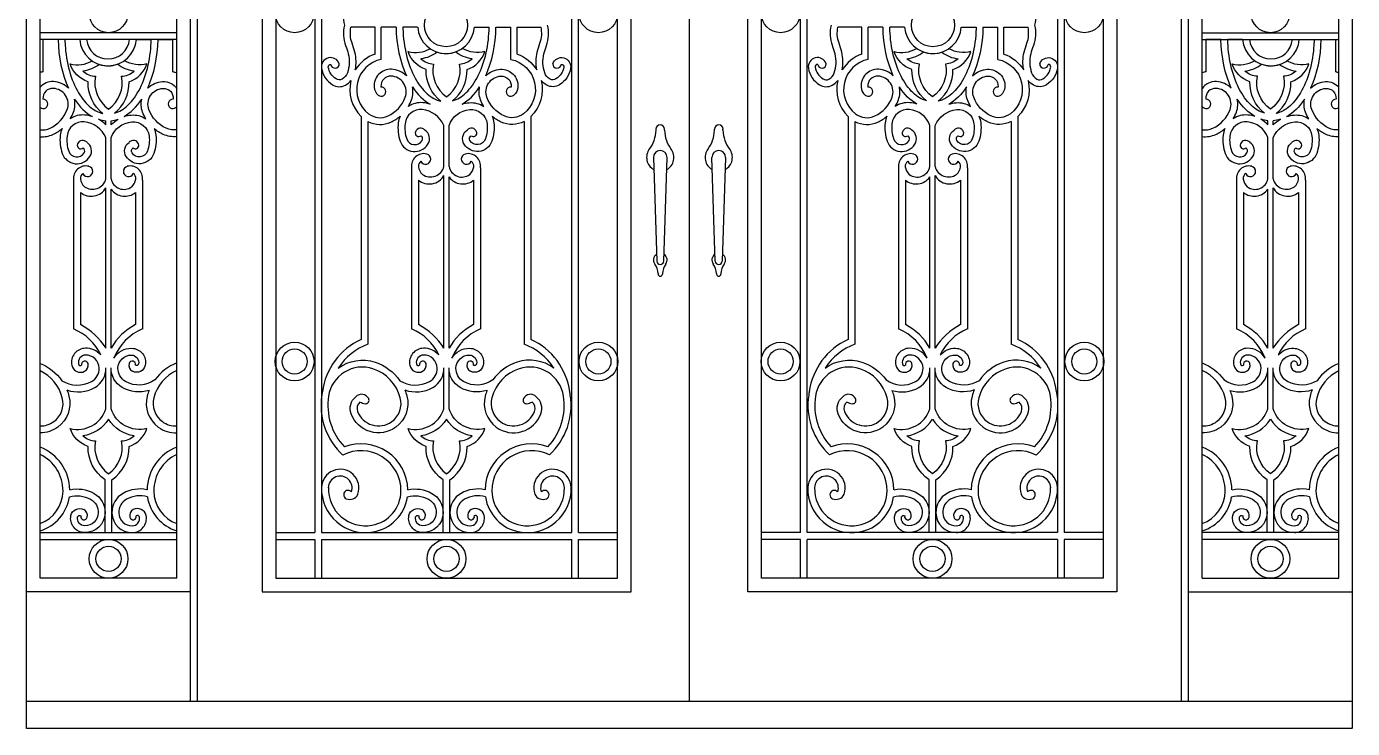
# Model space of a CAD drawing. Header units: millimetres. Extents: x 0 to 2464, y 0 to 2807.
# Drawn here: x 0 to 2464, y 0 to 1305 of the extents above; entities that cross this region are included whole.
import ezdxf

# ---------------------------------------------------------------- set-up
doc = ezdxf.new("R2010")
doc.units = ezdxf.units.MM
for name, color, linetype in [('ceco.net 114 door frame', 7, 'Continuous'), ('ceco.net 114 door locks', 7, 'Continuous'), ('ceco.net 114 door wrought iron', 9, 'Continuous')]:
    doc.layers.add(name, color=color, linetype=linetype)

msp = doc.modelspace()

# ---------------------------------------------------------------- linework, layer by layer
at = {"layer": 'ceco.net 114 door frame'}
for p, q in [((1231.9, 50.8), (1231.9, 2489.2)), ((0, 0), (0, 2342.6)), ((1123.3, 254), (1123.3, 2364.5)), ((1340.5, 254), (1340.5, 2364.5)), ((2463.8, 0), (2463.8, 2342.6)), ((25.4, 279.4), (25.4, 2331.1)), ((1097.9, 279.4), (1097.9, 2336.8)), ((1365.9, 279.4), (1365.9, 2336.8)), ((2438.4, 279.4), (2438.4, 2331.1)), ((279.4, 279.4), (279.4, 2209.9)), ((304.8, 50.8), (304.8, 2197.1)), ((2159, 50.8), (2159, 2197.1)), ((2184.4, 279.4), (2184.4, 2209.9)), ((317.5, 50.8), (317.5, 2190.7)), ((2146.3, 50.8), (2146.3, 2190.7)), ((438.1, 2127.9), (438.1, 254)), ((2025.7, 2127.9), (2025.7, 254)), ((463.5, 2114.2), (463.5, 279.4)), ((2000.3, 2114.2), (2000.3, 279.4)), ((279.4, 279.4), (25.4, 279.4)), ((463.5, 279.4), (1097.9, 279.4)), ((2000.3, 279.4), (1365.9, 279.4)), ((2184.4, 279.4), (2438.4, 279.4)), ((304.8, 254), (0, 254)), ((438.1, 254), (1123.3, 254)), ((2025.7, 254), (1340.5, 254)), ((2159, 254), (2463.8, 254)), ((0, 50.8), (2462.9, 50.8)), ((2462.9, 0), (0, 0))]:
    msp.add_line(p, q, dxfattribs=at)
at = {"layer": 'ceco.net 114 door locks'}
for p, q in [((1169.7, 1112.3), (1169.7, 1114)), ((1185.6, 1112.3), (1185.6, 1114)), ((1278.2, 1112.3), (1278.2, 1114)), ((1294.1, 1112.3), (1294.1, 1114)), ((1164.9, 1061.5), (1171.3, 868.9)), ((1184, 868.9), (1190.3, 1061.5)), ((1279.8, 868.9), (1273.5, 1061.5)), ((1298.9, 1061.5), (1292.5, 868.9)), ((1173.6, 845.6), (1173.6, 844.7)), ((1181.6, 845.6), (1181.6, 844.7)), ((1282.2, 845.6), (1282.2, 844.7)), ((1290.2, 845.6), (1290.2, 844.7))]:
    msp.add_line(p, q, dxfattribs=at)
for centre, radius, start, end in [((1109, 1113.4), 60.7, 322.462, 358.9128), ((1177.6, 1114), 7.96, 0, 180), ((1246.2, 1113.4), 60.7, 181.0872, 217.538), ((1217.6, 1113.4), 60.7, 322.462, 358.9128), ((1286.2, 1114), 7.96, 0, 180), ((1354.8, 1113.4), 60.7, 181.0872, 217.538), ((1177.6, 1061.5), 25.4, 141.8988, 241.907), ((1177.6, 1061.5), 12.7, 0, 180), ((1177.6, 1061.5), 25.4, 298.093, 38.1012), ((1286.2, 1061.5), 25.4, 141.8988, 241.907), ((1286.2, 1061.5), 12.7, 360, 180), ((1286.2, 1061.5), 25.4, 298.093, 38.1012), ((1177.6, 871), 12.7, 122.2205, 218.1012), ((1143.3, 845), 30.3, 1.0872, 37.538), ((1177.6, 868.9), 6.35, 180, 0), ((1211.9, 845), 30.3, 142.462, 178.9128), ((1177.6, 871), 12.7, 321.8988, 57.7795), ((1286.2, 871), 12.7, 122.2205, 218.1012), ((1251.9, 845), 30.3, 1.0872, 37.538), ((1286.2, 868.9), 6.35, 180, 0), ((1320.5, 845), 30.3, 142.462, 178.9128), ((1286.2, 871), 12.7, 321.8988, 57.7795), ((1177.6, 844.7), 3.98, 180, 0), ((1286.2, 844.7), 3.98, 180, 0)]:
    msp.add_arc(centre, radius, start, end, dxfattribs=at)
at = {"layer": 'ceco.net 114 door wrought iron'}
for p, q in [((1025.9, 364.1), (1025.9, 2242.1)), ((1437.9, 364.1), (1437.9, 2242.1)), ((1013.2, 364.1), (1013.2, 2240)), ((1450.6, 364.1), (1450.6, 2240)), ((535.5, 2059.4), (535.5, 364.1)), ((548.2, 2067.2), (548.2, 364.1)), ((1915.6, 2067.2), (1915.6, 364.1)), ((1928.3, 2059.4), (1928.3, 364.1)), ((279.4, 1293.5), (25.4, 1293.5)), ((647.6, 1303.7), (602.9, 1303.7)), ((647.6, 1253.8), (647.6, 1303.7)), ((659.1, 1243.8), (659.1, 1303.7)), ((686.7, 1303.7), (659.1, 1303.7)), ((726.8, 1303.7), (699.4, 1303.7)), ((832.2, 1303.7), (859.7, 1303.7)), ((872.4, 1303.7), (899.9, 1303.7)), ((899.9, 1243.8), (899.9, 1303.7)), ((911.4, 1253.8), (911.4, 1303.7)), ((911.4, 1303.7), (956.1, 1303.7)), ((1552.4, 1303.7), (1507.7, 1303.7)), ((1552.4, 1253.8), (1552.4, 1303.7)), ((1563.9, 1243.8), (1563.9, 1303.7)), ((1591.4, 1303.7), (1563.9, 1303.7)), ((1631.6, 1303.7), (1604.1, 1303.7)), ((1737, 1303.7), (1764.4, 1303.7)), ((1777.1, 1303.7), (1804.7, 1303.7)), ((1804.7, 1243.8), (1804.7, 1303.7)), ((1816.2, 1253.8), (1816.2, 1303.7)), ((1816.2, 1303.7), (1860.9, 1303.7)), ((2184.4, 1293.5), (2438.4, 1293.5)), ((279.4, 1280.8), (25.4, 1280.8)), ((31.1, 1221), (31.1, 1280.8)), ((58.7, 1280.8), (31.1, 1280.8)), ((98.8, 1280.8), (71.4, 1280.8)), ((204.2, 1280.8), (231.6, 1280.8)), ((244.3, 1280.8), (271.9, 1280.8)), ((271.9, 1221), (271.9, 1280.8)), ((2184.4, 1280.8), (2438.4, 1280.8)), ((2191.9, 1221), (2191.9, 1280.8)), ((2219.5, 1280.8), (2191.9, 1280.8)), ((2259.6, 1280.8), (2232.2, 1280.8)), ((2365, 1280.8), (2392.4, 1280.8)), ((2405.1, 1280.8), (2432.7, 1280.8)), ((2432.7, 1221), (2432.7, 1280.8)), ((621.8, 1137.9), (621.8, 722.9)), ((937.3, 1137.9), (937.3, 722.9)), ((1526.5, 1137.9), (1526.5, 722.9)), ((1842, 1137.9), (1842, 722.9)), ((147.6, 1122.3), (147.6, 1129.7)), ((157.2, 1122.3), (157.2, 1129.8)), ((634.5, 1128.4), (634.5, 714.4)), ((775.7, 1044.7), (775.7, 1121.2)), ((785.2, 1044.7), (785.2, 1121.2)), ((924.6, 1128.4), (924.6, 714.4)), ((1539.2, 1128.4), (1539.2, 714.4)), ((1678.6, 1044.7), (1678.6, 1121.2)), ((1688.1, 1044.7), (1688.1, 1121.2)), ((1829.3, 1128.4), (1829.3, 714.4)), ((2306.6, 1122.3), (2306.6, 1129.8)), ((2316.2, 1122.3), (2316.2, 1129.7)), ((147.6, 1021.9), (147.6, 1098.4)), ((157.2, 1021.9), (157.2, 1098.4)), ((2306.6, 1021.9), (2306.6, 1098.4)), ((2316.2, 1021.9), (2316.2, 1098.4)), ((715.6, 1042.2), (715.6, 742.6)), ((843.5, 1042.2), (843.5, 742.6)), ((1620.3, 1042.2), (1620.3, 742.6)), ((1748.2, 1042.2), (1748.2, 742.6)), ((87.6, 1019.4), (87.6, 742.6)), ((215.5, 1019.4), (215.5, 742.6)), ((728.3, 1019.4), (728.3, 750.7)), ((775.7, 707), (775.7, 1027.9)), ((785.2, 707), (785.2, 1025.2)), ((830.8, 1019.4), (830.8, 750.7)), ((1633, 1019.4), (1633, 750.7)), ((1678.6, 707), (1678.6, 1025.2)), ((1688.1, 707), (1688.1, 1027.9)), ((1735.5, 1019.4), (1735.5, 750.7)), ((2248.3, 1019.4), (2248.3, 742.6)), ((2376.2, 1019.4), (2376.2, 742.6)), ((100.3, 996.6), (100.3, 750.7)), ((147.6, 707), (147.6, 1005.1)), ((157.2, 707), (157.2, 1002.4)), ((202.8, 996.6), (202.8, 750.7)), ((2261, 996.6), (2261, 750.7)), ((2306.6, 707), (2306.6, 1002.4)), ((2316.2, 707), (2316.2, 1005.1)), ((2363.5, 996.6), (2363.5, 750.7)), ((147.6, 594.2), (147.6, 670.4)), ((157.2, 594.2), (157.2, 670.4)), ((775.7, 594.2), (775.7, 670.4)), ((785.2, 594.2), (785.2, 670.4)), ((1678.6, 594.2), (1678.6, 670.4)), ((1688.1, 594.2), (1688.1, 670.4)), ((2306.6, 594.2), (2306.6, 670.4)), ((2316.2, 594.2), (2316.2, 670.4)), ((25.4, 364.1), (279.4, 364.1)), ((25.4, 351.4), (279.4, 351.4)), ((463.5, 364.1), (535.5, 364.1)), ((463.5, 351.4), (535.5, 351.4)), ((535.5, 351.4), (535.5, 279.4)), ((548.2, 364.1), (1013.2, 364.1)), ((548.2, 351.4), (1013.2, 351.4)), ((548.2, 351.4), (548.2, 279.4)), ((1013.2, 279.4), (1013.2, 351.4)), ((1025.9, 364.1), (1097.9, 364.1)), ((1025.9, 279.4), (1025.9, 351.4)), ((1025.9, 351.4), (1097.9, 351.4)), ((1437.9, 364.1), (1365.9, 364.1)), ((1437.9, 351.4), (1365.9, 351.4)), ((1437.9, 279.4), (1437.9, 351.4)), ((1915.6, 364.1), (1450.6, 364.1)), ((1450.6, 279.4), (1450.6, 351.4)), ((1915.6, 351.4), (1450.6, 351.4)), ((1915.6, 351.4), (1915.6, 279.4)), ((2000.3, 364.1), (1928.3, 364.1)), ((2000.3, 351.4), (1928.3, 351.4)), ((1928.3, 351.4), (1928.3, 279.4)), ((2438.4, 364.1), (2184.4, 364.1)), ((2438.4, 351.4), (2184.4, 351.4))]:
    msp.add_line(p, q, dxfattribs=at)
for points in [[(565.3, 1380.5, -0.483733), (560.7, 1385.6, -0.214906), (575.2, 1407.5, -0.271554), (586.4, 1407.8, -0.184149), (596.2, 1396.4, -0.14955), (597.8, 1361, -0.024291), (593, 1345.5, 0.14555), (590.8, 1307.5, 0.14555), (593, 1269.4, -0.024291), (597.8, 1254, -0.14955), (596.2, 1218.6, -0.184149), (586.4, 1207.1, -0.271554), (575.2, 1207.5, -0.214906), (560.7, 1229.4, -0.483733), (565.3, 1234.5, 0.483733)], [(1898.5, 1380.5, 0.483733), (1903.1, 1385.6, 0.214906), (1888.6, 1407.5, 0.271554), (1877.4, 1407.8, 0.184149), (1867.6, 1396.4, 0.14955), (1866, 1361, 0.024291), (1870.8, 1345.5, -0.14555), (1873, 1307.5, -0.14555), (1870.8, 1269.4, 0.024291), (1866, 1254, 0.14955), (1867.6, 1218.6, 0.184149), (1877.4, 1207.1, 0.271554), (1888.6, 1207.5, 0.214906), (1903.1, 1229.4, 0.483733), (1898.5, 1234.5, -0.483733)], [(993.7, 1234.5, -0.483733), (998.3, 1229.4, -0.214906), (983.8, 1207.5, -0.271554), (972.7, 1207.1, -0.184149), (962.9, 1218.6, -0.14955), (961.3, 1254, -0.024291), (966, 1269.4, 0.14555), (968.3, 1307.5, 0.130697)], [(1470.1, 1234.5, 0.483733), (1465.5, 1229.4, 0.214906), (1480, 1207.5, 0.271554), (1491.1, 1207.1, 0.184149), (1500.9, 1218.6, 0.14955), (1502.5, 1254, 0.024291), (1497.8, 1269.4, -0.14555), (1495.5, 1307.5, -0.130697)], [(610.9, 1224.3, 0.113593), (610.1, 1257.1, 0.024291), (605, 1273.8, -0.141076), (602.9, 1303.7)], [(948.1, 1224.3, -0.113593), (949, 1257.1, -0.024291), (954.1, 1273.8, 0.141076), (956.1, 1303.7)], [(1515.7, 1224.3, 0.113593), (1514.8, 1257.1, 0.024291), (1509.7, 1273.8, -0.141076), (1507.7, 1303.7)], [(1852.9, 1224.3, -0.113593), (1853.7, 1257.1, -0.024291), (1858.8, 1273.8, 0.141076), (1860.9, 1303.7)], [(770, 1166.1, -0.23685), (742.3, 1225.1, -0.238095), (709, 1258.4, 0.193409), (750, 1263.7)], [(763.3, 1257.2, -0.122464), (732.9, 1244.7, 0.162801), (756.2, 1235.2, 0.298178), (780.4, 1174.2, 0.298178), (804.6, 1235.2, 0.162801), (827.9, 1244.7, -0.125021), (797, 1257.6, -0.125021)], [(791.6, 1166.8, 0.233084), (818.5, 1225.1, 0.238095), (851.9, 1258.4, -0.198626), (809.9, 1264.2)], [(1672.2, 1166.8, -0.233084), (1645.3, 1225.1, -0.238095), (1611.9, 1258.4, 0.198626), (1653.9, 1264.2)], [(1700.5, 1257.2, 0.122464), (1730.9, 1244.7, -0.162801), (1707.6, 1235.2, -0.298178), (1683.4, 1174.2, -0.298178), (1659.2, 1235.2, -0.162801), (1635.9, 1244.7, 0.125021), (1666.8, 1257.6, 0.125021)], [(1693.8, 1166.1, 0.23685), (1721.5, 1225.1, 0.238095), (1754.8, 1258.4, -0.193409), (1713.8, 1263.7)], [(142, 1143.3, -0.23685), (114.3, 1202.2, -0.238095), (81, 1235.6, 0.193409), (122, 1240.9)], [(135.3, 1234.4, -0.122464), (104.9, 1221.8, 0.162801), (128.2, 1212.4, 0.298178), (152.4, 1151.4, 0.298178), (176.6, 1212.4, 0.162801), (199.9, 1221.8, -0.125021), (168.9, 1234.8, -0.125021)], [(163.6, 1143.9, 0.233084), (190.5, 1202.2, 0.238095), (223.8, 1235.6, -0.198626), (181.9, 1241.4)], [(581.2, 1235.6, 0.919927), (548.2, 1227.3, 0.214906), (568.5, 1196.7, 0.271554), (592.5, 1196, 0.0995), (602.7, 1204.6, 0.0995)], [(647.6, 1253.8, 0.174073), (610.9, 1224.3, 0.174073)], [(659.1, 1243.8, 0.642174), (635.5, 1142.8, 0.280029), (671.7, 1138.7, 0.198402), (703.6, 1173.3, 0.505576), (677.5, 1212.8, 0.452982), (658.6, 1193.3, 0.023023), (658.7, 1192.5, 0.023023)], [(899.9, 1243.8, -0.642174), (923.5, 1142.8, -0.280029), (887.4, 1138.7, -0.198402), (855.5, 1173.3, -0.505576), (881.5, 1212.8, -0.452982), (900.5, 1193.3, -0.023023), (900.4, 1192.5, -0.023023)], [(911.4, 1253.8, -0.174073), (948.1, 1224.3, -0.174073)], [(977.8, 1235.6, -0.919927), (1010.9, 1227.3, -0.214906), (990.6, 1196.7, -0.271554), (966.6, 1196, -0.0995), (956.4, 1204.6, -0.0995)], [(1486, 1235.6, 0.919927), (1452.9, 1227.3, 0.214906), (1473.2, 1196.7, 0.271554), (1497.2, 1196, 0.0995), (1507.4, 1204.6, 0.0995)], [(1552.4, 1253.8, 0.174073), (1515.7, 1224.3, 0.174073)], [(1563.9, 1243.8, 0.642174), (1540.3, 1142.8, 0.280029), (1576.4, 1138.7, 0.198402), (1608.3, 1173.3, 0.505576), (1582.3, 1212.8, 0.452982), (1563.3, 1193.3, 0.023023), (1563.4, 1192.5, 0.023023)], [(1804.7, 1243.8, -0.642174), (1828.3, 1142.8, -0.280029), (1792.1, 1138.7, -0.198402), (1760.2, 1173.3, -0.505576), (1786.3, 1212.8, -0.452982), (1805.2, 1193.3, -0.023023), (1805.1, 1192.5, -0.023023)], [(1816.2, 1253.8, -0.174073), (1852.9, 1224.3, -0.174073)], [(1882.6, 1235.6, -0.919927), (1915.6, 1227.3, -0.214906), (1895.3, 1196.7, -0.271554), (1871.3, 1196, -0.0995), (1861.1, 1204.6, -0.0995)], [(2300.2, 1143.9, -0.233084), (2273.3, 1202.2, -0.238095), (2240, 1235.6, 0.198626), (2281.9, 1241.4)], [(2328.5, 1234.4, 0.122464), (2358.9, 1221.8, -0.162801), (2335.6, 1212.4, -0.298178), (2311.4, 1151.4, -0.298178), (2287.2, 1212.4, -0.162801), (2263.9, 1221.8, 0.125021), (2294.9, 1234.8, 0.125021)], [(2321.8, 1143.3, 0.23685), (2349.5, 1202.2, 0.238095), (2382.8, 1235.6, -0.193409), (2341.8, 1240.9)], [(31.1, 1221, 0.025779), (25.4, 1219.5, 0.025779)], [(271.9, 1221, -0.033964), (279.4, 1219, -0.033964)], [(705.8, 1213.1, 0.186058), (678.2, 1225.4, 0.452982), (645.9, 1192.3, 0.199321), (653.6, 1177.4)], [(853.2, 1213.1, -0.186058), (880.8, 1225.4, -0.452982), (913.1, 1192.3, -0.199321), (905.5, 1177.4)], [(1610.6, 1213.1, 0.186058), (1583, 1225.4, 0.452982), (1550.7, 1192.3, 0.199321), (1558.3, 1177.4)], [(1758, 1213.1, -0.186058), (1785.6, 1225.4, -0.452982), (1817.9, 1192.3, -0.199321), (1810.2, 1177.4)], [(2191.9, 1221, 0.033964), (2184.4, 1219, 0.033964)], [(2432.7, 1221, -0.025779), (2438.4, 1219.5, -0.025779)], [(77.8, 1190.3, 0.186058), (50.2, 1202.6, 0.230428), (25.4, 1192.1, 0.230428)], [(25.4, 1112.9, 0.134586), (43.7, 1115.9, 0.198402), (75.5, 1150.4, 0.505576), (49.5, 1189.9, 0.452982), (30.6, 1170.5, 0.023023), (30.7, 1169.6)], [(225.2, 1190.3, -0.186058), (252.8, 1202.6, -0.254955), (279.4, 1189.9, -0.254955)], [(279.4, 1113.1, -0.147572), (259.3, 1115.9, -0.198402), (227.5, 1150.4, -0.505576), (253.5, 1189.9, -0.452982), (272.5, 1170.5, -0.023023), (272.3, 1169.6)], [(602.7, 1204.6, 0.266092), (621.8, 1137.9, 0.266092)], [(709.5, 1156.3, 0.046934), (715.5, 1168.9, 0.145309), (717, 1192.7)], [(849.6, 1156.3, -0.046934), (843.6, 1168.9, -0.145309), (842, 1192.7)], [(956.4, 1204.6, -0.266092), (937.3, 1137.9, -0.266092)], [(1507.4, 1204.6, 0.266092), (1526.5, 1137.9, 0.266092)], [(1614.2, 1156.3, 0.046934), (1620.2, 1168.9, 0.145309), (1621.8, 1192.7)], [(1754.3, 1156.3, -0.046934), (1748.3, 1168.9, -0.145309), (1746.8, 1192.7)], [(1861.1, 1204.6, -0.266092), (1842, 1137.9, -0.266092)], [(2238.6, 1190.3, 0.186058), (2211, 1202.6, 0.254955), (2184.4, 1189.9, 0.254955)], [(2184.4, 1113.1, 0.147572), (2204.5, 1115.9, 0.198402), (2236.3, 1150.4, 0.505576), (2210.3, 1189.9, 0.452982), (2191.3, 1170.5, 0.023023), (2191.5, 1169.6)], [(2386, 1190.3, -0.186058), (2413.6, 1202.6, -0.230428), (2438.4, 1192.1, -0.230428)], [(2438.4, 1112.9, -0.134586), (2420.1, 1115.9, -0.198402), (2388.3, 1150.4, -0.505576), (2414.3, 1189.9, -0.452982), (2433.2, 1170.5, -0.023023), (2433.1, 1169.6)], [(81.4, 1133.5, 0.046934), (87.5, 1146, 0.145309), (89, 1169.9)], [(221.6, 1133.5, -0.046934), (215.6, 1146, -0.145309), (214, 1169.9)], [(750.3, 1160.3, 0.052345), (736.4, 1163.3, 0.168076), (709.5, 1156.3, 0.168076)], [(809.4, 1160.6, -0.058874), (822.6, 1163.3, -0.168076), (849.6, 1156.3)], [(1654.4, 1160.6, 0.058874), (1641.2, 1163.3, 0.168076), (1614.2, 1156.3)], [(1713.5, 1160.3, -0.052345), (1727.4, 1163.3, -0.168076), (1754.3, 1156.3, -0.168076)], [(2242.2, 1133.5, 0.046934), (2248.2, 1146, 0.145309), (2249.8, 1169.9)], [(2382.4, 1133.5, -0.046934), (2376.3, 1146, -0.145309), (2374.8, 1169.9)], [(25.4, 1154.7, 0.002198), (25.5, 1154.5)], [(122.3, 1137.4, 0.052345), (108.4, 1140.4, 0.168076), (81.4, 1133.5, 0.168076)], [(181.4, 1137.8, -0.058874), (194.6, 1140.4, -0.168076), (221.6, 1133.5)], [(279.4, 1156.4, -0.030417), (277.5, 1154.5)], [(634.5, 1128.4, 0.235046), (677, 1127.2, 0.068525), (694.1, 1138.2)], [(694.1, 1138.2, 0.076258), (690.7, 1125.7, 0.113932), (694.5, 1091.7, 0.627897), (745.8, 1086, 0.401846), (740.4, 1112.5)], [(775.7, 1121.2, 0.264323), (735.4, 1150.6, 0.404298), (703.3, 1124.2, 0.113932), (706.5, 1095.9, 0.627897), (735.1, 1092.8, 0.401846), (733.2, 1102)], [(785.2, 1121.2, -0.293585), (823.6, 1150.6, -0.404298), (855.8, 1124.2, -0.113932), (852.6, 1095.9, -0.627897), (824, 1092.8, -0.401846), (825.9, 1102)], [(865, 1138.2, -0.076258), (868.4, 1125.7, -0.113932), (864.6, 1091.7, -0.627897), (813.2, 1086, -0.401846), (818.7, 1112.5)], [(924.6, 1128.4, -0.235046), (882, 1127.2, -0.068525), (865, 1138.2, -0.068525)], [(1539.2, 1128.4, 0.235046), (1581.8, 1127.2, 0.068525), (1598.8, 1138.2, 0.068525)], [(1598.8, 1138.2, 0.076258), (1595.4, 1125.7, 0.113932), (1599.2, 1091.7, 0.627897), (1650.6, 1086, 0.401846), (1645.1, 1112.5)], [(1678.6, 1121.2, 0.293585), (1640.2, 1150.6, 0.404298), (1608, 1124.2, 0.113932), (1611.2, 1095.9, 0.627897), (1639.8, 1092.8, 0.401846), (1637.9, 1102)], [(1688.1, 1121.2, -0.264323), (1728.4, 1150.6, -0.404298), (1760.5, 1124.2, -0.113932), (1757.3, 1095.9, -0.627897), (1728.7, 1092.8, -0.401846), (1730.6, 1102)], [(1769.7, 1138.2, -0.076258), (1773.1, 1125.7, -0.113932), (1769.3, 1091.7, -0.627897), (1718, 1086, -0.401846), (1723.4, 1112.5)], [(1829.3, 1128.4, -0.235046), (1786.8, 1127.2, -0.068525), (1769.7, 1138.2)], [(2184.4, 1156.4, 0.030417), (2186.3, 1154.5)], [(2282.4, 1137.8, 0.058874), (2269.2, 1140.4, 0.168076), (2242.2, 1133.5)], [(2341.5, 1137.4, -0.052345), (2355.4, 1140.4, -0.168076), (2382.4, 1133.5, -0.168076)], [(2438.4, 1154.7, -0.002198), (2438.3, 1154.5)], [(25.4, 1100.1, 0.127702), (49, 1104.4, 0.068525), (66.1, 1115.3)], [(66.1, 1115.3, 0.076258), (62.7, 1102.9, 0.113932), (66.5, 1068.9, 0.627897), (117.8, 1063.2, 0.401846), (112.4, 1089.6)], [(147.6, 1098.4, 0.264323), (107.4, 1127.8, 0.404298), (75.3, 1101.4, 0.113932), (78.4, 1073.1, 0.627897), (107.1, 1069.9, 0.401846), (105.2, 1079.2)], [(147.6, 1122.3, 0.063138), (133.9, 1132.4, 0.063138)], [(157.2, 1122.3, -0.072357), (170.1, 1132.7, -0.072357)], [(157.2, 1098.4, -0.293585), (195.6, 1127.8, -0.404298), (227.8, 1101.4, -0.113932), (224.6, 1073.1, -0.627897), (196, 1069.9, -0.401846), (197.9, 1079.2)], [(237, 1115.3, -0.076258), (240.4, 1102.9, -0.113932), (236.6, 1068.9, -0.627897), (185.2, 1063.2, -0.401846), (190.7, 1089.6)], [(279.4, 1100.3, -0.137177), (254, 1104.4, -0.068525), (237, 1115.3)], [(2184.4, 1100.3, 0.137177), (2209.8, 1104.4, 0.068525), (2226.8, 1115.3)], [(2226.8, 1115.3, 0.076258), (2223.4, 1102.9, 0.113932), (2227.2, 1068.9, 0.627897), (2278.6, 1063.2, 0.401846), (2273.1, 1089.6)], [(2306.6, 1098.4, 0.293585), (2268.2, 1127.8, 0.404298), (2236, 1101.4, 0.113932), (2239.2, 1073.1, 0.627897), (2267.8, 1069.9, 0.401846), (2265.9, 1079.2)], [(2306.6, 1122.3, 0.072357), (2293.7, 1132.7, 0.072357)], [(2316.2, 1122.3, -0.063138), (2329.9, 1132.4, -0.063138)], [(2316.2, 1098.4, -0.264323), (2356.4, 1127.8, -0.404298), (2388.5, 1101.4, -0.113932), (2385.4, 1073.1, -0.627897), (2356.7, 1069.9, -0.401846), (2358.6, 1079.2)], [(2397.7, 1115.3, -0.076258), (2401.1, 1102.9, -0.113932), (2397.3, 1068.9, -0.627897), (2346, 1063.2, -0.401846), (2351.4, 1089.6)], [(2438.4, 1100.1, -0.127702), (2414.8, 1104.4, -0.068525), (2397.7, 1115.3)], [(65.7, 646.5, 0.263345), (120.7, 644.9, 0.276638), (134.9, 670.1, 0.411841), (109.8, 694.2, 0.470069), (96.6, 677.7, 0.546885), (102.4, 675.5)], [(138, 694.5, 0.217134), (109.5, 706.9, 0.470069), (84.1, 675.2, 0.501739), (107.9, 664.1)], [(162.4, 688.6, -0.269006), (195.3, 706.9, -0.470069), (220.7, 675.2, -0.501739), (196.8, 664.1)], [(238.5, 648.2, -0.296123), (184.1, 644.9, -0.276638), (169.9, 670.1, -0.411841), (195, 694.2, -0.470069), (208.2, 677.7, -0.546885), (202.4, 675.5, -0.501739)], [(693.7, 646.5, 0.263345), (748.7, 644.9, 0.276638), (763, 670.1, 0.411841), (737.8, 694.2, 0.470069), (724.6, 677.7, 0.546885), (730.4, 675.5)], [(766, 694.5, 0.217134), (737.6, 706.9, 0.470069), (712.2, 675.2, 0.501739), (736, 664.1)], [(790.4, 688.6, -0.269006), (823.3, 706.9, -0.470069), (848.7, 675.2, -0.501739), (824.9, 664.1)], [(866.5, 648.2, -0.296123), (812.1, 644.9, -0.276638), (797.9, 670.1, -0.411841), (823.1, 694.2, -0.470069), (836.2, 677.7, -0.546885), (830.4, 675.5, -0.501739)], [(1597.3, 648.2, 0.296123), (1651.7, 644.9, 0.276638), (1665.9, 670.1, 0.411841), (1640.7, 694.2, 0.470069), (1627.6, 677.7, 0.546885), (1633.4, 675.5, 0.501739)], [(1673.4, 688.6, 0.269006), (1640.5, 706.9, 0.470069), (1615.1, 675.2, 0.501739), (1638.9, 664.1)], [(1697.8, 694.5, -0.217134), (1726.2, 706.9, -0.470069), (1751.6, 675.2, -0.501739), (1727.8, 664.1)], [(1770.1, 646.5, -0.263345), (1715.1, 644.9, -0.276638), (1700.8, 670.1, -0.411841), (1726, 694.2, -0.470069), (1739.2, 677.7, -0.546885), (1733.4, 675.5)], [(2225.3, 648.2, 0.296123), (2279.7, 644.9, 0.276638), (2293.9, 670.1, 0.411841), (2268.8, 694.2, 0.470069), (2255.6, 677.7, 0.546885), (2261.4, 675.5, 0.501739)], [(2301.4, 688.6, 0.269006), (2268.5, 706.9, 0.470069), (2243.1, 675.2, 0.501739), (2267, 664.1)], [(2325.8, 694.5, -0.217134), (2354.3, 706.9, -0.470069), (2379.7, 675.2, -0.501739), (2355.9, 664.1)], [(2398.1, 646.5, -0.263345), (2343.1, 644.9, -0.276638), (2328.9, 670.1, -0.411841), (2354, 694.2, -0.470069), (2367.2, 677.7, -0.546885), (2361.4, 675.5)], [(25.4, 678.8, -0.146354), (65.7, 646.5)], [(75, 629.3, 0.217731), (127, 633.9, 0.276638), (147.6, 670.4)], [(227.7, 628.6, -0.20873), (177.8, 633.9, -0.276638), (157.2, 670.4)], [(279.4, 679.5, 0.146135), (238.5, 648.2)], [(579.2, 670.1, -0.240354), (647.7, 680.9, -0.163799), (693.7, 646.5, -0.163799)], [(703, 629.3, 0.217731), (755, 633.9, 0.276638), (775.7, 670.4)], [(855.7, 628.6, -0.20873), (805.8, 633.9, -0.276638), (785.2, 670.4)], [(979.9, 670.1, 0.240354), (911.4, 680.9, 0.15816), (866.5, 648.2, 0.15816)], [(1483.9, 670.1, -0.240354), (1552.4, 680.9, -0.15816), (1597.3, 648.2, -0.15816)], [(1608.1, 628.6, 0.20873), (1658, 633.9, 0.276638), (1678.6, 670.4)], [(1760.8, 629.3, -0.217731), (1708.8, 633.9, -0.276638), (1688.1, 670.4)], [(1884.6, 670.1, 0.240354), (1816.1, 680.9, 0.163799), (1770.1, 646.5, 0.163799)], [(2184.4, 679.5, -0.146135), (2225.3, 648.2)], [(2236.1, 628.6, 0.20873), (2286, 633.9, 0.276638), (2306.6, 670.4)], [(2388.8, 629.3, -0.217731), (2336.8, 633.9, -0.276638), (2316.2, 670.4)], [(2438.4, 678.8, 0.146354), (2398.1, 646.5)], [(75, 629.3, -0.033006), (78.8, 618, -0.308466), (58.1, 560.1, -0.161988), (25.4, 549.7, -0.161988)], [(227.7, 628.6, 0.030947), (224.2, 618, 0.308466), (244.9, 560.1, 0.170366), (279.4, 549.8, 0.170366)], [(703, 629.3, -0.033006), (706.8, 618, -0.308466), (686.1, 560.1, -0.495958), (603.2, 585, -0.322961), (611.9, 616.8)], [(855.7, 628.6, 0.030947), (852.3, 618, 0.308466), (872.9, 560.1, 0.495958), (955.8, 585, 0.322961), (947.1, 616.8)], [(1608.1, 628.6, -0.030947), (1611.5, 618, -0.308466), (1590.9, 560.1, -0.495958), (1508, 585, -0.322961), (1516.7, 616.8)], [(1760.8, 629.3, 0.033006), (1757, 618, 0.308466), (1777.7, 560.1, 0.495958), (1860.6, 585, 0.322961), (1851.9, 616.8)], [(2236.1, 628.6, -0.030947), (2239.6, 618, -0.308466), (2218.9, 560.1, -0.170366), (2184.4, 549.8, -0.170366)], [(2388.8, 629.3, 0.033006), (2385, 618, 0.308466), (2405.7, 560.1, 0.161988), (2438.4, 549.7, 0.161988)], [(146, 364.1), (146, 462.4, -0.255077), (114.3, 524.4, -0.238095), (81, 557.7, 0.396765), (147.6, 594.2)], [(158.7, 364.1), (158.7, 462.4, 0.255077), (190.5, 524.4, 0.238095), (223.8, 557.7, -0.396765), (157.2, 594.2)], [(774.1, 364.1), (774.1, 462.4, -0.255077), (742.3, 524.4, -0.238095), (709, 557.7, 0.396765), (775.7, 594.2)], [(786.8, 364.1), (786.8, 462.4, 0.255077), (818.5, 524.4, 0.238095), (851.9, 557.7, -0.396765), (785.2, 594.2)], [(1677, 364.1), (1677, 462.4, -0.255077), (1645.3, 524.4, -0.238095), (1611.9, 557.7, 0.396765), (1678.6, 594.2)], [(1689.7, 364.1), (1689.7, 462.4, 0.255077), (1721.5, 524.4, 0.238095), (1754.8, 557.7, -0.396765), (1688.1, 594.2)], [(2305.1, 364.1), (2305.1, 462.4, -0.255077), (2273.3, 524.4, -0.238095), (2240, 557.7, 0.396765), (2306.6, 594.2)], [(2317.8, 364.1), (2317.8, 462.4, 0.255077), (2349.5, 524.4, 0.238095), (2382.8, 557.7, -0.396765), (2316.2, 594.2)], [(80.5, 443.7, -0.187275), (125.4, 437.1, -0.276638), (146, 400.6, -0.411841), (107.9, 364.1, -0.470069), (82.5, 395.8, -0.501739), (106.4, 407)], [(223.8, 443.8, 0.185319), (179.4, 437.1, 0.276638), (158.7, 400.6, 0.411841), (196.8, 364.1, 0.470069), (222.2, 395.8, 0.501739), (198.4, 407)], [(708.5, 443.7, -0.187275), (753.4, 437.1, -0.276638), (774.1, 400.6, -0.411841), (736, 364.1, -0.470069), (710.6, 395.8, -0.501739), (734.4, 407)], [(851.9, 443.8, 0.185319), (807.4, 437.1, 0.276638), (786.8, 400.6, 0.411841), (824.9, 364.1, 0.470069), (850.3, 395.8, 0.501739), (826.5, 407)], [(1611.9, 443.8, -0.185319), (1656.4, 437.1, -0.276638), (1677, 400.6, -0.411841), (1638.9, 364.1, -0.470069), (1613.5, 395.8, -0.501739), (1637.3, 407)], [(1755.3, 443.7, 0.187275), (1710.4, 437.1, 0.276638), (1689.7, 400.6, 0.411841), (1727.8, 364.1, 0.470069), (1753.2, 395.8, 0.501739), (1729.4, 407)], [(2240, 443.8, -0.185319), (2284.4, 437.1, -0.276638), (2305.1, 400.6, -0.411841), (2267, 364.1, -0.470069), (2241.6, 395.8, -0.501739), (2265.4, 407)], [(2383.3, 443.7, 0.187275), (2338.4, 437.1, 0.276638), (2317.8, 400.6, 0.411841), (2355.9, 364.1, 0.470069), (2381.3, 395.8, 0.501739), (2357.4, 407)], [(79.6, 430.4, -0.207111), (119.1, 426.1, -0.276638), (133.4, 400.9, -0.411841), (108.2, 376.8, -0.470069), (95, 393.3, -0.546885), (100.8, 395.5)], [(224.7, 430.5, 0.204459), (185.7, 426.1, 0.276638), (171.4, 400.9, 0.411841), (196.6, 376.8, 0.470069), (209.8, 393.3, 0.546885), (204, 395.5)], [(707.6, 430.4, -0.207111), (747.2, 426.1, -0.276638), (761.4, 400.9, -0.411841), (736.2, 376.8, -0.470069), (723, 393.3, -0.546885), (728.8, 395.5)], [(852.7, 430.5, 0.204459), (813.7, 426.1, 0.276638), (799.5, 400.9, 0.411841), (824.6, 376.8, 0.470069), (837.8, 393.3, 0.546885), (832, 395.5)], [(1611.1, 430.5, -0.204459), (1650.1, 426.1, -0.276638), (1664.3, 400.9, -0.411841), (1639.2, 376.8, -0.470069), (1626, 393.3, -0.546885), (1631.8, 395.5)], [(1756.2, 430.4, 0.207111), (1716.6, 426.1, 0.276638), (1702.4, 400.9, 0.411841), (1727.6, 376.8, 0.470069), (1740.8, 393.3, 0.546885), (1735, 395.5)], [(2239.1, 430.5, -0.204459), (2278.1, 426.1, -0.276638), (2292.4, 400.9, -0.411841), (2267.2, 376.8, -0.470069), (2254, 393.3, -0.546885), (2259.8, 395.5)], [(2384.2, 430.4, 0.207111), (2344.7, 426.1, 0.276638), (2330.4, 400.9, 0.411841), (2355.6, 376.8, 0.470069), (2368.8, 393.3, 0.546885), (2363, 395.5)]]:
    msp.add_lwpolyline(points, format="xyb", dxfattribs=at)
for points in [[(152.4, 574.8, -0.217567), (104.9, 543.9, 0.162801), (128.2, 534.5, 0.298178), (152.4, 473.5, 0.298178), (176.6, 534.5, 0.162801), (199.9, 543.9, -0.217567)], [(780.4, 574.8, -0.217567), (732.9, 543.9, 0.162801), (756.2, 534.5, 0.298178), (780.4, 473.5, 0.298178), (804.6, 534.5, 0.162801), (827.9, 543.9, -0.217567)], [(1683.4, 574.8, 0.217567), (1730.9, 543.9, -0.162801), (1707.6, 534.5, -0.298178), (1683.4, 473.5, -0.298178), (1659.2, 534.5, -0.162801), (1635.9, 543.9, 0.217567)], [(2311.4, 574.8, 0.217567), (2358.9, 543.9, -0.162801), (2335.6, 534.5, -0.298178), (2311.4, 473.5, -0.298178), (2287.2, 534.5, -0.162801), (2263.9, 543.9, 0.217567)]]:
    msp.add_lwpolyline(points, format="xyb", close=True, dxfattribs=at)
for centre, radius in [((152.4, 1329.5), 36), ((498.2, 1329.5), 36), ((1062.6, 1329.5), 36), ((1401.2, 1329.5), 36), ((1965.6, 1329.5), 36), ((2311.4, 1329.5), 36), ((779.5, 1307.5), 40.1), ((1684.3, 1307.5), 40.1), ((498.2, 682.2), 36), ((1062.6, 682.2), 36), ((1401.2, 682.2), 36), ((1965.6, 682.2), 36), ((498.2, 682.2), 23.3), ((1062.6, 682.2), 23.3), ((1401.2, 682.2), 23.3), ((1965.6, 682.2), 23.3), ((152.4, 315.4), 36), ((780.4, 315.4), 36), ((1683.4, 315.4), 36), ((2311.4, 315.4), 36), ((152.4, 315.4), 23.3), ((780.4, 315.4), 23.3), ((1683.4, 315.4), 23.3), ((2311.4, 315.4), 23.3)]:
    msp.add_circle(centre, radius, dxfattribs=at)
for centre, radius, start, end in [((779.5, 1307.5), 52.8, 184.1455, 355.8545), ((1684.3, 1307.5), 52.8, 184.1455, 355.8545), ((151.5, 1284.7), 52.8, 184.1455, 355.8545), ((151.5, 1284.7), 40.1, 185.4605, 354.5395), ((779.5, 1307.5), 52.8, 252.14, 289.2559), ((1684.3, 1307.5), 52.8, 250.7441, 287.86), ((2312.3, 1284.7), 52.8, 184.1455, 355.8545), ((2312.3, 1284.7), 40.1, 185.4605, 354.5395), ((151.5, 1284.7), 52.8, 252.14, 289.2559), ((573.2, 1235.5), 7.97, 187.4167, 0.8923), ((985.8, 1235.5), 7.97, 179.1077, 352.5833), ((1478, 1235.5), 7.97, 187.4167, 0.8923), ((1890.6, 1235.5), 7.97, 179.1077, 352.5833), ((2312.3, 1284.7), 52.8, 250.7441, 287.86), ((659.1, 1183.9), 8.58, 229.5767, 92.8647), ((899.9, 1183.9), 8.58, 87.1353, 310.4233), ((1563.9, 1183.9), 8.58, 229.5767, 92.8647), ((1804.7, 1183.9), 8.58, 87.1353, 310.4233), ((31.1, 1161.1), 8.58, 229.5767, 92.8647), ((271.9, 1161.1), 8.58, 87.1353, 310.4233), ((2191.9, 1161.1), 8.58, 229.5767, 92.8647), ((2432.7, 1161.1), 8.58, 87.1353, 310.4233), ((728.9, 1107), 6.6, 158.5338, 310.6317), ((732.5, 1105.6), 10.5, 41.0527, 158.5338), ((826.6, 1105.6), 10.5, 21.4662, 138.9473), ((830.2, 1107), 6.6, 229.3683, 21.4662), ((1633.6, 1107), 6.6, 158.5338, 310.6317), ((1637.2, 1105.6), 10.5, 41.0527, 158.5338), ((1731.3, 1105.6), 10.5, 21.4662, 138.9473), ((1734.9, 1107), 6.6, 229.3683, 21.4662), ((100.9, 1084.2), 6.6, 158.5338, 310.6317), ((104.5, 1082.8), 10.5, 41.0527, 158.5338), ((198.6, 1082.8), 10.5, 21.4662, 138.9473), ((202.2, 1084.2), 6.6, 229.3683, 21.4662), ((2261.6, 1084.2), 6.6, 158.5338, 310.6317), ((2265.2, 1082.8), 10.5, 41.0527, 158.5338), ((2359.3, 1082.8), 10.5, 21.4662, 138.9473), ((2362.9, 1084.2), 6.6, 229.3683, 21.4662), ((738.3, 1045.6), 23, 76.1328, 188.3592), ((741.5, 1058.6), 9.6, 206.2411, 76.1328), ((817.5, 1058.6), 9.6, 103.8672, 333.7589), ((820.7, 1045.6), 23, 351.6408, 103.8672), ((1643.1, 1045.6), 23, 76.1328, 188.3592), ((1646.3, 1058.6), 9.6, 206.2411, 76.1328), ((1722.3, 1058.6), 9.6, 103.8672, 333.7589), ((1725.5, 1045.6), 23, 351.6408, 103.8672), ((110.3, 1022.8), 23, 76.1328, 188.3592), ((113.5, 1035.7), 9.6, 206.2411, 76.1328), ((189.5, 1035.7), 9.6, 103.8672, 333.7589), ((192.7, 1022.8), 23, 351.6408, 103.8672), ((738.3, 1045.6), 10.3, 121.7079, 188.3592), ((752.2, 1047.6), 24.3, 188.3592, 226.6796), ((750.5, 1051.3), 26, 234.9471, 345.4345), ((808.9, 1049.1), 24.1, 190.5546, 307.3593), ((806.9, 1047.6), 24.3, 313.3204, 351.6408), ((820.7, 1045.6), 10.3, 351.6408, 58.2921), ((1643.1, 1045.6), 10.3, 121.7079, 188.3592), ((1656.9, 1047.6), 24.3, 188.3592, 226.6796), ((1654.9, 1049.1), 24.1, 232.6407, 349.4454), ((1713.3, 1051.3), 26, 194.5655, 305.0529), ((1711.6, 1047.6), 24.3, 313.3204, 351.6408), ((1725.5, 1045.6), 10.3, 351.6408, 58.2921), ((2271.1, 1022.8), 23, 76.1328, 188.3592), ((2274.3, 1035.7), 9.6, 206.2411, 76.1328), ((2350.3, 1035.7), 9.6, 103.8672, 333.7589), ((2353.5, 1022.8), 23, 351.6408, 103.8672), ((110.3, 1022.8), 10.3, 121.7079, 188.3592), ((124.2, 1024.8), 24.3, 188.3592, 226.6796), ((122.5, 1028.4), 26, 234.9471, 345.4345), ((180.9, 1026.3), 24.1, 190.5546, 307.3593), ((178.9, 1024.8), 24.3, 313.3204, 351.6408), ((192.7, 1022.8), 10.3, 351.6408, 58.2921), ((748.4, 1043.6), 31.4, 230.2872, 330.1603), ((810.7, 1043.6), 31.4, 215.7978, 309.7128), ((1653.1, 1043.6), 31.4, 230.2872, 324.2022), ((1715.4, 1043.6), 31.4, 209.8397, 309.7128), ((2271.1, 1022.8), 10.3, 121.7079, 188.3592), ((2284.9, 1024.8), 24.3, 188.3592, 226.6796), ((2282.9, 1026.3), 24.1, 232.6407, 349.4454), ((2341.3, 1028.4), 26, 194.5655, 305.0529), ((2339.6, 1024.8), 24.3, 313.3204, 351.6408), ((2353.5, 1022.8), 10.3, 351.6408, 58.2921), ((120.4, 1020.8), 31.4, 230.2872, 330.1603), ((182.7, 1020.8), 31.4, 215.7978, 309.7128), ((2281.1, 1020.8), 31.4, 230.2872, 324.2022), ((2343.4, 1020.8), 31.4, 209.8397, 309.7128), ((49.9, 652.6), 97.6, 25.4618, 67.3114), ((36.7, 634.3), 132.7, 33.2256, 61.3448), ((253.1, 652.6), 110.3, 117.1596, 150.4496), ((253.1, 652.6), 97.6, 112.6886, 158.3188), ((678, 652.6), 97.6, 25.4618, 67.3114), ((664.7, 634.3), 132.7, 33.2256, 61.3448), ((881.1, 652.6), 110.3, 117.1596, 150.4496), ((881.1, 652.6), 97.6, 112.6886, 158.3188), ((1582.7, 652.6), 97.6, 21.6812, 67.3114), ((1582.7, 652.6), 110.3, 29.5504, 62.8404), ((1799.1, 634.3), 132.7, 118.6552, 146.7744), ((1785.8, 652.6), 97.6, 112.6886, 154.5382), ((2210.7, 652.6), 97.6, 21.6812, 67.3114), ((2210.7, 652.6), 110.3, 29.5504, 62.8404), ((2427.1, 634.3), 132.7, 118.6552, 146.7744), ((2413.9, 652.6), 97.6, 112.6886, 154.5382), ((672.9, 609.7), 124.2, 114.3025, 172.4293), ((886.2, 609.7), 124.2, 7.5707, 65.6975), ((1577.6, 609.7), 124.2, 114.3025, 172.4293), ((1790.9, 609.7), 124.2, 7.5707, 65.6975), ((672.9, 609.7), 111.5, 110.1524, 147.1955), ((886.2, 609.7), 111.5, 32.8045, 69.8476), ((1577.6, 609.7), 111.5, 110.1524, 147.1955), ((1790.9, 609.7), 111.5, 32.8045, 69.8476), ((108.3, 676.9), 6.13, 13.8025, 192.8385), ((101.9, 675.3), 12.8, 298.2725, 13.8025), ((202.9, 675.3), 12.8, 166.1975, 241.7275), ((196.5, 676.9), 6.13, 347.1615, 166.1975), ((311.4, 595.3), 77.3, 114.4168, 165.3674), ((624, 608.4), 63.5, 71.896, 171.319), ((619.7, 595.3), 77.3, 14.6326, 71.896), ((736.4, 676.9), 6.13, 13.8025, 192.8385), ((729.9, 675.3), 12.8, 298.2725, 13.8025), ((830.9, 675.3), 12.8, 166.1975, 241.7275), ((824.5, 676.9), 6.13, 347.1615, 166.1975), ((939.4, 595.3), 77.3, 108.104, 165.3674), ((935.1, 608.4), 63.5, 8.681, 108.104), ((1528.7, 608.4), 63.5, 71.896, 171.319), ((1524.4, 595.3), 77.3, 14.6326, 71.896), ((1639.3, 676.9), 6.13, 13.8025, 192.8385), ((1632.9, 675.3), 12.8, 298.2725, 13.8025), ((1733.9, 675.3), 12.8, 166.1975, 241.7275), ((1727.4, 676.9), 6.13, 347.1615, 166.1975), ((1844.1, 595.3), 77.3, 108.104, 165.3674), ((1839.8, 608.4), 63.5, 8.681, 108.104), ((2152.4, 595.3), 77.3, 14.6326, 65.5832), ((2267.3, 676.9), 6.13, 13.8025, 192.8385), ((2260.9, 675.3), 12.8, 298.2725, 13.8025), ((2361.9, 675.3), 12.8, 166.1975, 241.7275), ((2355.5, 676.9), 6.13, 347.1615, 166.1975), ((-8.3, 595.3), 77.3, 14.6326, 64.1337), ((2472.1, 595.3), 77.3, 115.8663, 165.3674), ((673.2, 600.9), 126, 171.319, 227.3266), ((624, 608.4), 76.2, 166.5957, 171.319), ((673.2, 600.9), 113.3, 171.319, 223.173), ((622.6, 606.5), 14.8, 26.9659, 136.2158), ((936.5, 606.5), 14.8, 43.7842, 153.0341), ((885.9, 600.9), 113.3, 317.0782, 8.681), ((885.9, 600.9), 126, 312.9586, 8.681), ((935.1, 608.4), 76.2, 8.681, 13.4043), ((1577.9, 600.9), 126, 171.319, 227.0414), ((1528.7, 608.4), 76.2, 166.5957, 171.319), ((1577.9, 600.9), 113.3, 171.319, 222.9218), ((1527.3, 606.5), 14.8, 26.9659, 136.2158), ((1841.2, 606.5), 14.8, 43.7842, 153.0341), ((1790.6, 600.9), 113.3, 316.827, 8.681), ((1790.6, 600.9), 126, 312.6734, 8.681), ((1839.8, 608.4), 76.2, 8.681, 13.4043), ((26, 604.3), 41.9, 306.0597, 14.6326), ((277.1, 604.3), 41.9, 165.3674, 233.9403), ((629.6, 594.9), 15.5, 128.948, 200.5418), ((631, 624.3), 20.6, 237.4761, 265.654), ((629.9, 610.3), 6.57, 265.654, 26.9659), ((654, 604.3), 41.9, 306.0597, 14.6326), ((905.1, 604.3), 41.9, 165.3674, 233.9403), ((929.1, 610.3), 6.57, 153.0341, 274.346), ((928.1, 624.3), 20.6, 274.346, 302.5239), ((929.4, 594.9), 15.5, 339.4582, 51.052), ((1534.4, 594.9), 15.5, 128.948, 200.5418), ((1535.7, 624.3), 20.6, 237.4761, 265.654), ((1534.7, 610.3), 6.57, 265.654, 26.9659), ((1558.7, 604.3), 41.9, 306.0597, 14.6326), ((1809.8, 604.3), 41.9, 165.3674, 233.9403), ((1833.9, 610.3), 6.57, 153.0341, 274.346), ((1832.8, 624.3), 20.6, 274.346, 302.5239), ((1834.2, 594.9), 15.5, 339.4582, 51.052), ((2186.7, 604.3), 41.9, 306.0597, 14.6326), ((2437.8, 604.3), 41.9, 165.3674, 233.9403), ((26.1, 604.1), 41.6, 269.0272, 306.0597), ((276.9, 604.1), 41.6, 233.9403, 273.412), ((654.1, 604.1), 41.6, 200.5418, 306.0597), ((904.9, 604.1), 41.6, 233.9403, 339.4582), ((1558.9, 604.1), 41.6, 200.5418, 306.0597), ((1809.7, 604.1), 41.6, 233.9403, 339.4582), ((2186.9, 604.1), 41.6, 266.588, 306.0597), ((2437.7, 604.1), 41.6, 233.9403, 270.9728), ((-6.4, 442.2), 86.9, 1.0343, 68.5201), ((310.8, 442.2), 86.9, 111.1511, 178.8974), ((621.6, 442.2), 86.9, 1.0343, 110.9233), ((938.8, 442.2), 86.9, 69.7576, 178.8974), ((1525, 442.2), 86.9, 1.1026, 110.2424), ((1842.2, 442.2), 86.9, 69.0767, 178.9657), ((2153, 442.2), 86.9, 1.1026, 68.8489), ((2470.2, 442.2), 86.9, 111.4799, 178.9657), ((-6.4, 442.2), 74.2, 359.3496, 64.6074), ((310.8, 442.2), 74.2, 114.9961, 180.6504), ((621.6, 442.2), 74.2, 359.3496, 117.1034), ((938.8, 442.2), 74.2, 63.6279, 180.6504), ((1525, 442.2), 74.2, 359.3496, 116.3721), ((1842.2, 442.2), 74.2, 62.8966, 180.6504), ((2153, 442.2), 74.2, 359.3496, 65.0039), ((2470.2, 442.2), 74.2, 115.3926, 180.6504), ((582.9, 447.1), 34.8, 340.51, 178.507), ((582.9, 447.1), 22.1, 340.51, 178.507), ((977.4, 447.1), 34.8, 1.493, 199.49), ((977.4, 447.1), 22.1, 1.493, 199.49), ((1486.4, 447.1), 34.8, 340.51, 178.507), ((1486.4, 447.1), 22.1, 340.51, 178.507), ((1880.9, 447.1), 34.8, 1.493, 199.49), ((1880.9, 447.1), 22.1, 1.493, 199.49), ((629.9, 445.9), 81.8, 178.507, 279.9213), ((629.9, 445.9), 69.1, 178.507, 279.9213), ((930.4, 445.9), 81.8, 260.0787, 1.493), ((930.4, 445.9), 69.1, 260.0787, 1.493), ((1533.4, 445.9), 81.8, 178.507, 279.9213), ((1533.4, 445.9), 69.1, 178.507, 279.9213), ((1833.9, 445.9), 81.8, 260.0787, 1.493), ((1833.9, 445.9), 69.1, 260.0787, 1.493), ((2.6, 442.1), 65.2, 290.4763, 359.3496), ((2.6, 442.1), 77.9, 287.0257, 351.3626), ((301.7, 442.1), 77.9, 188.5272, 253.3315), ((301.7, 442.1), 65.2, 180.6504, 249.959), ((597.5, 434.5), 8.13, 40.498, 245.7622), ((600.6, 442.5), 16.7, 247.5983, 335.3775), ((630.6, 442.1), 65.2, 279.9213, 359.3496), ((630.6, 442.1), 77.9, 279.9213, 351.3626), ((929.8, 442.1), 77.9, 188.5272, 260.0787), ((929.8, 442.1), 65.2, 180.6504, 260.0787), ((959.8, 442.5), 16.7, 204.6225, 292.4017), ((962.8, 434.5), 8.13, 294.2378, 139.502), ((1501, 434.5), 8.13, 40.498, 245.7622), ((1504, 442.5), 16.7, 247.5983, 335.3775), ((1534, 442.1), 65.2, 279.9213, 359.3496), ((1534, 442.1), 77.9, 279.9213, 351.4728), ((1833.2, 442.1), 77.9, 188.6374, 260.0787), ((1833.2, 442.1), 65.2, 180.6504, 260.0787), ((1863.2, 442.5), 16.7, 204.6225, 292.4017), ((1866.3, 434.5), 8.13, 294.2378, 139.502), ((2162.1, 442.1), 65.2, 290.041, 359.3496), ((2162.1, 442.1), 77.9, 286.6685, 351.4728), ((2461.2, 442.1), 77.9, 188.6374, 252.9743), ((2461.2, 442.1), 65.2, 180.6504, 249.5237), ((106.8, 394.1), 6.13, 167.1615, 346.1975), ((100.3, 395.7), 12.8, 346.1975, 61.7275), ((204.5, 395.7), 12.8, 118.2725, 193.8025), ((198, 394.1), 6.13, 193.8025, 12.8385), ((734.8, 394.1), 6.13, 167.1615, 346.1975), ((728.3, 395.7), 12.8, 346.1975, 61.7275), ((832.5, 395.7), 12.8, 118.2725, 193.8025), ((826.1, 394.1), 6.13, 193.8025, 12.8385), ((1637.7, 394.1), 6.13, 167.1615, 346.1975), ((1631.3, 395.7), 12.8, 346.1975, 61.7275), ((1735.5, 395.7), 12.8, 118.2725, 193.8025), ((1729, 394.1), 6.13, 193.8025, 12.8385), ((2265.8, 394.1), 6.13, 167.1615, 346.1975), ((2259.3, 395.7), 12.8, 346.1975, 61.7275), ((2363.5, 395.7), 12.8, 118.2725, 193.8025), ((2357, 394.1), 6.13, 193.8025, 12.8385)]:
    msp.add_arc(centre, radius, start, end, dxfattribs=at)
for centre, start_param, end_param in [((779.5, 1307.5), 1.595423, 2.22495), ((779.5, 1307.5), 4.058236, 4.687763), ((151.5, 1284.7), 1.595423, 2.22495), ((151.5, 1284.7), 4.058236, 4.687763), ((779.5, 1307.5), 2.403366, 2.821227), ((779.5, 1307.5), 3.469115, 3.879819), ((151.5, 1284.7), 2.403366, 2.821227), ((151.5, 1284.7), 3.469115, 3.879819), ((151.5, 1284.7), 2.95021, 3.099831), ((151.5, 1284.7), 3.202454, 3.342615)]:
    msp.add_ellipse(centre, major_axis=(0, 155.1), ratio=0.598615, start_param=start_param, end_param=end_param, dxfattribs=at)
at = {"layer": 'ceco.net 114 door wrought iron', "extrusion": (0, 0, -1)}
for centre, start_param, end_param in [((1684.3, 1307.5), 4.058236, 4.687763), ((1684.3, 1307.5), 1.595423, 2.22495), ((2312.3, 1284.7), 4.058236, 4.687763), ((2312.3, 1284.7), 1.595423, 2.22495), ((1684.3, 1307.5), 3.469115, 3.879819), ((1684.3, 1307.5), 2.403366, 2.821227), ((2312.3, 1284.7), 3.469115, 3.879819), ((2312.3, 1284.7), 2.403366, 2.821227), ((2312.3, 1284.7), 3.202454, 3.342615), ((2312.3, 1284.7), 2.95021, 3.099831)]:
    msp.add_ellipse(centre, major_axis=(0, 155.1), ratio=0.598615, start_param=start_param, end_param=end_param, dxfattribs=at)
at = {"layer": 'ceco.net 114 door wrought iron'}
for points, knots in [([(699.4, 1303.7), (699.5, 1298.4), (699.7, 1293.2), (701.5, 1271.1), (704.6, 1254.7), (713.9, 1224.9), (720, 1211.5), (734.3, 1189.4), (742.4, 1180.8), (757.1, 1170.4), (763.6, 1167.5), (770, 1166.1)], [4.738284, 4.738284, 4.738284, 4.738284, 4.845066, 4.845066, 5.191142, 5.191142, 5.537219, 5.537219, 5.883295, 5.883295, 6.151012, 6.151012, 6.151012, 6.151012]), ([(791.6, 1166.8), (795.9, 1168), (800.2, 1169.9), (812.8, 1177.5), (821.1, 1185.2), (835.9, 1205.8), (842.5, 1218.5), (852.6, 1247.4), (856.3, 1263.5), (859, 1287.9), (859.5, 1295.8), (859.7, 1303.7)], [6.451085, 6.451085, 6.451085, 6.451085, 6.629261, 6.629261, 6.975338, 6.975338, 7.321414, 7.321414, 7.66749, 7.66749, 7.828085, 7.828085, 7.828085, 7.828085]), ([(1672.2, 1166.8), (1667.9, 1168), (1663.6, 1169.9), (1651, 1177.5), (1642.7, 1185.2), (1627.9, 1205.8), (1621.3, 1218.5), (1611.2, 1247.4), (1607.5, 1263.5), (1604.8, 1287.9), (1604.3, 1295.8), (1604.1, 1303.7)], [6.451085, 6.451085, 6.451085, 6.451085, 6.629261, 6.629261, 6.975338, 6.975338, 7.321414, 7.321414, 7.66749, 7.66749, 7.828085, 7.828085, 7.828085, 7.828085]), ([(1764.4, 1303.7), (1764.3, 1298.4), (1764.1, 1293.2), (1762.3, 1271.1), (1759.2, 1254.7), (1749.9, 1224.9), (1743.8, 1211.5), (1729.5, 1189.4), (1721.4, 1180.8), (1706.7, 1170.4), (1700.2, 1167.5), (1693.8, 1166.1)], [4.738284, 4.738284, 4.738284, 4.738284, 4.845066, 4.845066, 5.191142, 5.191142, 5.537219, 5.537219, 5.883295, 5.883295, 6.151012, 6.151012, 6.151012, 6.151012]), ([(71.4, 1280.8), (71.5, 1275.6), (71.7, 1270.4), (73.5, 1248.3), (76.6, 1231.9), (85.9, 1202.1), (92, 1188.7), (106.3, 1166.6), (114.4, 1158), (129.1, 1147.6), (135.6, 1144.7), (142, 1143.3)], [4.738284, 4.738284, 4.738284, 4.738284, 4.845066, 4.845066, 5.191142, 5.191142, 5.537219, 5.537219, 5.883295, 5.883295, 6.151012, 6.151012, 6.151012, 6.151012]), ([(163.6, 1143.9), (167.9, 1145.1), (172.2, 1147), (184.8, 1154.6), (193.1, 1162.4), (207.9, 1182.9), (214.4, 1195.7), (224.6, 1224.5), (228.3, 1240.6), (231, 1265.1), (231.5, 1272.9), (231.6, 1280.8)], [6.451085, 6.451085, 6.451085, 6.451085, 6.629261, 6.629261, 6.975338, 6.975338, 7.321414, 7.321414, 7.66749, 7.66749, 7.828085, 7.828085, 7.828085, 7.828085]), ([(2300.2, 1143.9), (2295.9, 1145.1), (2291.6, 1147), (2279, 1154.6), (2270.7, 1162.4), (2255.9, 1182.9), (2249.4, 1195.7), (2239.2, 1224.5), (2235.5, 1240.6), (2232.8, 1265.1), (2232.3, 1272.9), (2232.2, 1280.8)], [6.451085, 6.451085, 6.451085, 6.451085, 6.629261, 6.629261, 6.975338, 6.975338, 7.321414, 7.321414, 7.66749, 7.66749, 7.828085, 7.828085, 7.828085, 7.828085]), ([(2392.4, 1280.8), (2392.3, 1275.6), (2392.1, 1270.4), (2390.3, 1248.3), (2387.2, 1231.9), (2377.9, 1202.1), (2371.8, 1188.7), (2357.5, 1166.6), (2349.4, 1158), (2334.7, 1147.6), (2328.2, 1144.7), (2321.8, 1143.3)], [4.738284, 4.738284, 4.738284, 4.738284, 4.845066, 4.845066, 5.191142, 5.191142, 5.537219, 5.537219, 5.883295, 5.883295, 6.151012, 6.151012, 6.151012, 6.151012])]:
    msp.add_open_spline(points, degree=3, knots=knots, dxfattribs=at)

doc.saveas('drawing.dxf')
